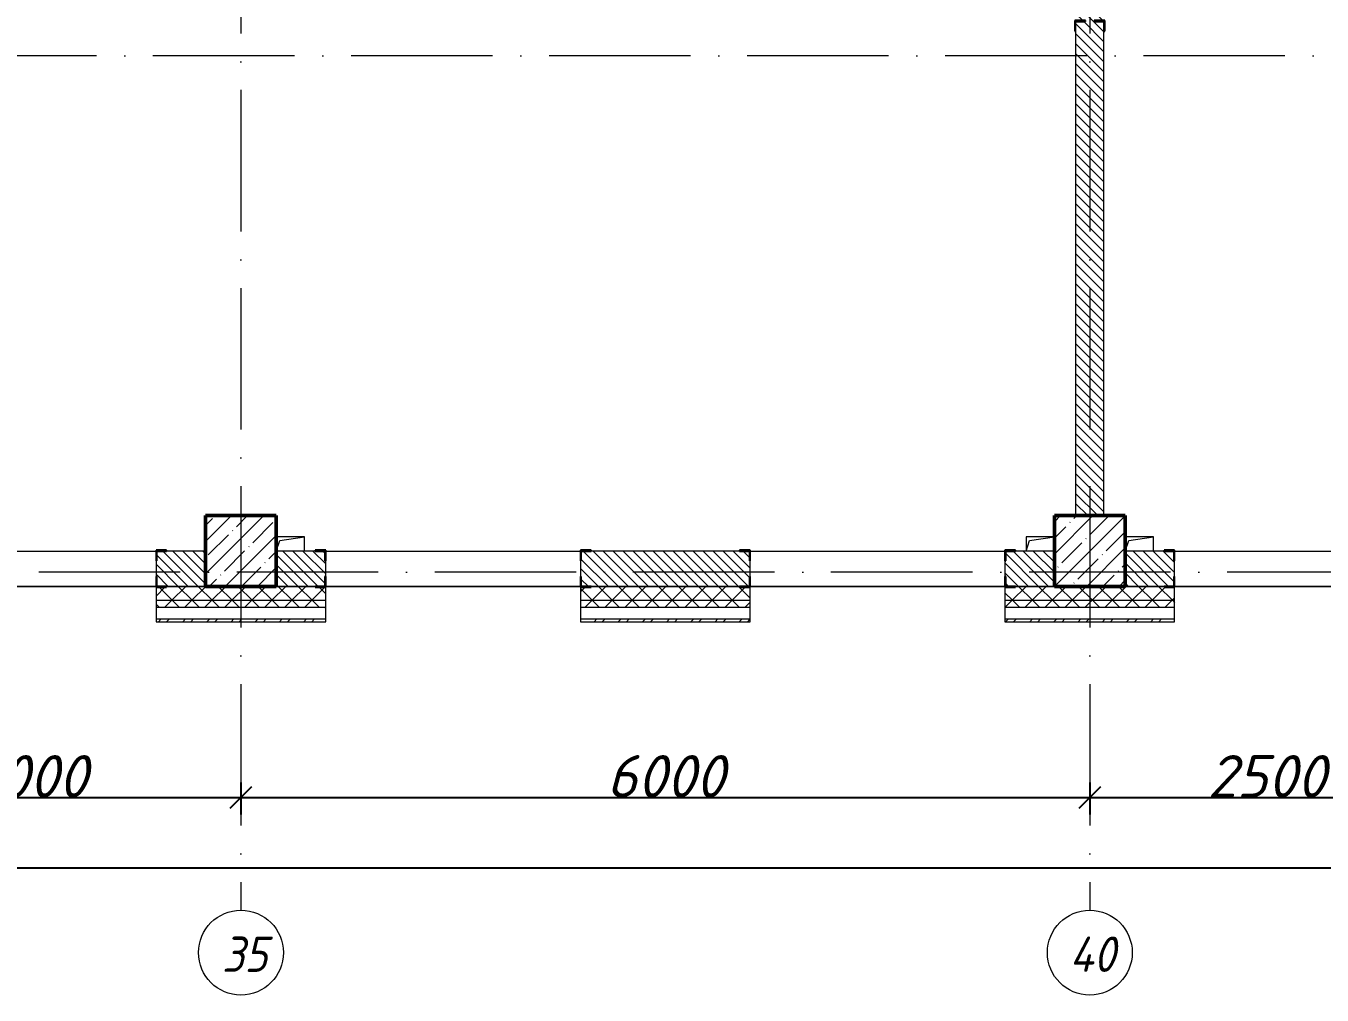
# Model space of a CAD drawing. Header units: millimetres. Extents: x -537608 to 253996, y -217170 to 186033.
# Drawn here: x -131705 to -122543, y 146832 to 153684 of the extents above; entities that cross this region are included whole.
import ezdxf

# ---------------------------------------------------------------- set-up
doc = ezdxf.new("R2010")
doc.units = ezdxf.units.MM
doc.linetypes.add('50_200_ШТРИХ_1Т_ш5_п1_п1_', pattern=[1400, 1000, -200, 0, -200])
for name, color, linetype, lineweight in [('A-____-____-DIMS', 7, 'Continuous', 9), ('A-GENM-____-MCUT', 7, 'Continuous', 25), ('A-GENM-____-OTLN', 7, 'Continuous', 9), ('A-GENM-____-OTLN-1', 7, 'Continuous', 25), ('A-WALL-____-MCUT', 7, 'Continuous', 13), ('A-WALL-____-MCUT-1', 7, 'Continuous', 9), ('A-WALL-____-OTLN', 7, 'Continuous', 9), ('A-WALL-____-PATT-1', 7, 'Continuous', 9), ('A-WALL-FNSH-MCUT-1', 7, 'Continuous', 9), ('S-COLS-____-MCUT', 7, 'Continuous', 50), ('S-COLS-____-OTLN', 7, 'Continuous', 9), ('S-GRID-____-IDEN', 7, 'Continuous', 9), ('S-GRID-____-OTLN-1', 7, '50_200_ШТРИХ_1Т_ш5_п1_п1_', 9)]:
    doc.layers.add(name, color=color, linetype=linetype, lineweight=lineweight)
doc.styles.add('ISOCPEUR_I', font='isocpeui.ttf', dxfattribs={"height": 300})
doc.styles.add('ISOCPEUR_I_9', font='isocpeui.ttf', dxfattribs={"width": 0.9, "height": 250})
doc.dimstyles.new('ISO-2_5_0_9К_БОЛЬШОЙ_ОСИ', dxfattribs={"dimscale": 304.8, "dimtxt": 248.995294, "dimasz": 0.492126, "dimexe": 0.393701, "dimexo": 0, "dimgap": 0, "dimtad": 1, "dimdec": 0, "dimzin": 0, "dimdsep": 46, "dimtxsty": 'ISOCPEUR_I', "dimblk1": 'OBLIQUE', "dimblk2": 'OBLIQUE', "dimsah": 1, "dimcen": 0.09, "dimdle": 0.393701, "dimazin": 0, "dimtfac": 1, "dimtdec": 4, "dimtix": 1, "dimtmove": 0, "dimatfit": 3, "dimfxl": 1, "dimtvp": 1, "dimtolj": 1, "dimtzin": 0, "dimarcsym": 2})
pattern_1 = [(45, (-178684.97, 94540.11), (-70.71068, 70.71068), []), (135, (-178684.97, 94540.11), (-70.71068, -70.71068), [])]
pattern_2 = [(135, (-178684.97, 94540.114), (-35.35534, -35.35534), [])]

# ---------------------------------------------------------------- blocks, each defined once
blk = doc.blocks.new('BSC_Колонна _Прямоугольная - 500х500-V18-АР1_План отверстий 3 этажа в осях 1-64_Ю-ЯЯ')
at = {"layer": 'S-COLS-____-OTLN'}
h = blk.add_hatch(dxfattribs=at)
h.set_pattern_fill('FP_25', color=256, style=0, pattern_type=2)
h.set_pattern_definition([(45, (-54500, -55431.04), (-114.04925, 114.04925), []), (45, (-54385.95, -55431.04), (-114.04925, 114.04925), [201.613, -40.323, 3.353, -36.97])])
h.paths.add_polyline_path([(-250, -250), (250, -250), (250, 250), (-250, 250), (-250, 177.9)], flags=0)
at = {"layer": 'S-COLS-____-MCUT'}
for p, q in [((250, 250), (-250, 250)), ((-250, 250), (-250, -250)), ((250, -250), (250, 250)), ((-250, -250), (250, -250))]:
    blk.add_line(p, q, dxfattribs=at)
blk = doc.blocks.new('BSC_Колонна _Прямоугольная - 500х500-V46-АР1_План отверстий 3 этажа в осях 1-64_Ю-ЯЯ')
at = {"layer": 'S-COLS-____-OTLN'}
h = blk.add_hatch(dxfattribs=at)
h.set_pattern_fill('FP_54', color=256, style=0, pattern_type=2)
h.set_pattern_definition([(45, (-48500, -55431.04), (-114.04925, 114.04925), []), (45, (-48385.95, -55431.04), (-114.04925, 114.04925), [201.613, -40.323, 3.353, -36.97])])
h.paths.add_polyline_path([(-250, -250), (250, -250), (250, 250), (-250, 250), (-250, 177.9)], flags=0)
at = {"layer": 'S-COLS-____-MCUT'}
for p, q in [((250, 250), (-250, 250)), ((-250, 250), (-250, -250)), ((250, -250), (250, 250)), ((-250, -250), (250, -250))]:
    blk.add_line(p, q, dxfattribs=at)
blk = doc.blocks.new('Фахверк_СКБ_Уголок - 250_2700-27497298-АР1_План отверстий 3 этажа в осях 1-64_Ю-ЯЯ')
at = {"layer": 'A-GENM-____-MCUT'}
for p, q in [((200, 181), (125, 181)), ((125, 181), (125, 106)), ((125, 106), (131, 106)), ((131, 106), (131, 175)), ((131, 175), (200, 175)), ((200, 175), (200, 181)), ((131, -6), (125, -6)), ((125, -6), (125, -81)), ((125, -81), (200, -81)), ((131, -75), (131, -6)), ((200, -75), (131, -75)), ((200, -81), (200, -75))]:
    blk.add_line(p, q, dxfattribs=at)
blk = doc.blocks.new('Фахверк_СКБ_Уголок - 200_3550-28187522-АР1_План отверстий 3 этажа в осях 1-64_Ю-ЯЯ')
at = {"layer": 'A-GENM-____-MCUT'}
for p, q in [((125, 156), (50, 156)), ((50, 156), (50, 150)), ((50, 150), (119, 150)), ((119, 150), (119, 81)), ((125, 81), (125, 156)), ((119, 81), (125, 81)), ((125, 19), (119, 19)), ((119, 19), (119, -50)), ((125, -56), (125, 19)), ((119, -50), (50, -50)), ((50, -50), (50, -56)), ((50, -56), (125, -56))]:
    blk.add_line(p, q, dxfattribs=at)
blk = doc.blocks.new('AR_Отверстие прямоугольное _в плите_ - AR_Отверстие прямоугольное _в плите_-V178-АР1_План отверстий 3 этажа в осях 1-64_Ю-ЯЯ')
at = {"layer": 'A-GENM-____-OTLN'}
for p, q in [((100, 50), (-100, 50)), ((-100, -50), (-75, 25)), ((-75, 25), (100, 50)), ((100, -50), (100, 50))]:
    blk.add_line(p, q, dxfattribs=at)
blk = doc.blocks.new('AR_Отверстие прямоугольное _в плите_ - AR_Отверстие прямоугольное _в плите_-V185-АР1_План отверстий 3 этажа в осях 1-64_Ю-ЯЯ')
at = {"layer": 'A-GENM-____-OTLN'}
for p, q in [((100, 50), (-100, 50)), ((-100, 50), (-100, -50)), ((-100, -50), (-75, 25)), ((-75, 25), (100, 50))]:
    blk.add_line(p, q, dxfattribs=at)
blk = doc.blocks.new('Ось сетки - Круг_Ø6_00__ISO-2_5_0_9K_-25732049-АР1_План отверстий 3 этажа в осях 1-64_Ю-ЯЯ')
at = {"layer": 'S-GRID-____-IDEN'}
blk.add_circle((0, 0), 3, dxfattribs=at)
blk = doc.blocks.new('_Oblique')
at = {"color": 0, "linetype": 'ByBlock', "lineweight": -2}
blk.add_line((-0.5, -0.5), (0.5, 0.5), dxfattribs=at)
blk = doc.blocks.new('*D931')
at = {"layer": 'A-____-____-DIMS', "color": 0, "lineweight": -2, "transparency": 16777216}
for p, q in [((-133185, 148334.6), (-133185, 148108.6)), ((-130185, 148334.6), (-130185, 148108.6)), ((-133305, 148228.6), (-130065, 148228.6))]:
    blk.add_line(p, q, dxfattribs=at)
at = {"layer": 'Defpoints', "color": 0, "transparency": 16777216}
for p in [(-133185, 148334.6), (-130185, 148334.6), (-130185, 148228.6)]:
    blk.add_point(p, dxfattribs=at)
at = {"layer": 'A-____-____-DIMS', "color": 0, "lineweight": -2, "transparency": 16777216, "xscale": 150, "yscale": 150, "zscale": 150, "rotation": 180}
blk.add_blockref('_Oblique', (-133185, 148228.6), dxfattribs=at)
at = {"layer": 'A-____-____-DIMS', "color": 0, "lineweight": -2, "transparency": 16777216, "xscale": 150, "yscale": 150, "zscale": 150}
blk.add_blockref('_Oblique', (-130185, 148228.6), dxfattribs=at)
at = {"layer": 'A-____-____-DIMS', "color": 0, "transparency": 16777216, "insert": (-131685, 148378.6), "char_height": 300, "width": 758.478, "attachment_point": 5, "style": 'ISOCPEUR_I'}
blk.add_mtext('\\A1;3000', dxfattribs=at)
blk = doc.blocks.new('*D932')
at = {"layer": 'A-____-____-DIMS', "color": 0, "lineweight": -2, "transparency": 16777216}
for p, q in [((-130185, 148334.6), (-130185, 148108.6)), ((-124185, 148334.6), (-124185, 148108.6)), ((-130305, 148228.6), (-124065, 148228.6))]:
    blk.add_line(p, q, dxfattribs=at)
at = {"layer": 'Defpoints', "color": 0, "transparency": 16777216}
for p in [(-130185, 148334.6), (-124185, 148334.6), (-124185, 148228.6)]:
    blk.add_point(p, dxfattribs=at)
at = {"layer": 'A-____-____-DIMS', "color": 0, "lineweight": -2, "transparency": 16777216, "xscale": 150, "yscale": 150, "zscale": 150, "rotation": 180}
blk.add_blockref('_Oblique', (-130185, 148228.6), dxfattribs=at)
at = {"layer": 'A-____-____-DIMS', "color": 0, "lineweight": -2, "transparency": 16777216, "xscale": 150, "yscale": 150, "zscale": 150}
blk.add_blockref('_Oblique', (-124185, 148228.6), dxfattribs=at)
at = {"layer": 'A-____-____-DIMS', "color": 0, "transparency": 16777216, "insert": (-127185, 148378.6), "char_height": 300, "width": 758.478, "attachment_point": 5, "style": 'ISOCPEUR_I'}
blk.add_mtext('\\A1;6000', dxfattribs=at)
blk = doc.blocks.new('*D933')
at = {"layer": 'A-____-____-DIMS', "color": 0, "lineweight": -2, "transparency": 16777216}
for p, q in [((-124185, 148334.6), (-124185, 148108.6)), ((-121685, 148334.6), (-121685, 148108.6)), ((-124305, 148228.6), (-121565, 148228.6))]:
    blk.add_line(p, q, dxfattribs=at)
at = {"layer": 'Defpoints', "color": 0, "transparency": 16777216}
for p in [(-124185, 148334.6), (-121685, 148334.6), (-121685, 148228.6)]:
    blk.add_point(p, dxfattribs=at)
at = {"layer": 'A-____-____-DIMS', "color": 0, "lineweight": -2, "transparency": 16777216, "xscale": 150, "yscale": 150, "zscale": 150, "rotation": 180}
blk.add_blockref('_Oblique', (-124185, 148228.6), dxfattribs=at)
at = {"layer": 'A-____-____-DIMS', "color": 0, "lineweight": -2, "transparency": 16777216, "xscale": 150, "yscale": 150, "zscale": 150}
blk.add_blockref('_Oblique', (-121685, 148228.6), dxfattribs=at)
at = {"layer": 'A-____-____-DIMS', "color": 0, "transparency": 16777216, "insert": (-122935, 148378.6), "char_height": 300, "width": 758.478, "attachment_point": 5, "style": 'ISOCPEUR_I'}
blk.add_mtext('\\A1;2500', dxfattribs=at)
blk = doc.blocks.new('*D1005')
at = {"layer": 'A-____-____-DIMS', "color": 0, "lineweight": -2, "transparency": 16777216}
for p, q in [((-181035, 147837.8), (-181035, 147611.8)), ((-107635, 147837.8), (-107635, 147611.8)), ((-181155, 147731.8), (-107515, 147731.8))]:
    blk.add_line(p, q, dxfattribs=at)
at = {"layer": 'Defpoints', "color": 0, "transparency": 16777216}
for p in [(-181035, 147837.8), (-107635, 147837.8), (-107635, 147731.8)]:
    blk.add_point(p, dxfattribs=at)
at = {"layer": 'A-____-____-DIMS', "color": 0, "lineweight": -2, "transparency": 16777216, "xscale": 150, "yscale": 150, "zscale": 150, "rotation": 180}
blk.add_blockref('_Oblique', (-181035, 147731.8), dxfattribs=at)
at = {"layer": 'A-____-____-DIMS', "color": 0, "lineweight": -2, "transparency": 16777216, "xscale": 150, "yscale": 150, "zscale": 150}
blk.add_blockref('_Oblique', (-107635, 147731.8), dxfattribs=at)
at = {"layer": 'A-____-____-DIMS', "color": 0, "transparency": 16777216, "insert": (-144335, 147883.7), "char_height": 300, "width": 971.082, "attachment_point": 5, "style": 'ISOCPEUR_I'}
blk.add_mtext('\\A1;73400', dxfattribs=at)

msp = doc.modelspace()

# ---------------------------------------------------------------- hatches: boundary and pattern name
at = {"layer": 'A-WALL-____-PATT-1'}
h = msp.add_hatch(dxfattribs=at)
h.set_pattern_fill('FP_9', color=256, style=0, pattern_type=2)
h.set_pattern_definition(pattern_2)
h.paths.add_polyline_path([(-124084.9702, 150221.1558), (-124084.9702, 153715.1558), (-124153.9702, 153715.1558), (-124153.9702, 153721.1558), (-124084.9702, 153721.1558), (-124084.9702, 157221.1558), (-124284.9702, 157221.1558), (-124284.9702, 153721.1558), (-124215.9702, 153721.1558), (-124215.9702, 153715.1558), (-124284.9702, 153715.1558), (-124284.9702, 150221.1558)], flags=0)
h = msp.add_hatch(dxfattribs=at)
h.set_pattern_fill('FP_9', color=256, style=0, pattern_type=2)
h.set_pattern_definition(pattern_2)
h.paths.add_polyline_path([(-130778.9702, 149721.1558), (-130434.9702, 149721.1558), (-130434.9702, 149971.1558), (-130778.9702, 149971.1558), (-130778.9702, 149902.1558), (-130784.9702, 149902.1558), (-130784.9702, 149790.1558), (-130778.9702, 149790.1558)], flags=0)
h.paths.add_polyline_path([(-132590.9702, 149721.1558), (-132590.9702, 149790.1558), (-132584.9702, 149790.1558), (-132584.9702, 149902.1558), (-132590.9702, 149902.1558), (-132590.9702, 149971.1558), (-132934.9702, 149971.1558), (-132934.9702, 149721.1558), (-132659.9702, 149721.1558)], flags=0)
h = msp.add_hatch(dxfattribs=at)
h.set_pattern_fill('FP_9', color=256, style=0, pattern_type=2)
h.set_pattern_definition(pattern_2)
h.paths.add_polyline_path([(-124709.9702, 149721.1558), (-124434.9702, 149721.1558), (-124434.9702, 149971.1558), (-124778.9702, 149971.1558), (-124778.9702, 149902.1558), (-124784.9702, 149902.1558), (-124784.9702, 149790.1558), (-124778.9702, 149790.1558), (-124778.9702, 149721.1558)], flags=0)
h.paths.add_polyline_path([(-126659.9702, 149721.1558), (-126590.9702, 149721.1558), (-126590.9702, 149790.1558), (-126584.9702, 149790.1558), (-126584.9702, 149902.1558), (-126590.9702, 149902.1558), (-126590.9702, 149971.1558), (-127778.9702, 149971.1558), (-127778.9702, 149902.1558), (-127784.9702, 149902.1558), (-127784.9702, 149790.1558), (-127778.9702, 149790.1558), (-127778.9702, 149721.1558), (-127442.5318, 149721.1558)], flags=0)
h.paths.add_polyline_path([(-129659.9702, 149721.1558), (-129590.9702, 149721.1558), (-129590.9702, 149790.1558), (-129584.9702, 149790.1558), (-129584.9702, 149902.1558), (-129590.9702, 149902.1558), (-129590.9702, 149971.1558), (-129934.9702, 149971.1558), (-129934.9702, 149721.1558)], flags=0)
h = msp.add_hatch(dxfattribs=at)
h.set_pattern_fill('FP_9', color=256, style=0, pattern_type=2)
h.set_pattern_definition(pattern_2)
h.paths.add_polyline_path([(-123934.9702, 149721.1558), (-123590.9702, 149721.1558), (-123590.9702, 149790.1558), (-123584.9702, 149790.1558), (-123584.9702, 149902.1558), (-123590.9702, 149902.1558), (-123590.9702, 149971.1558), (-123934.9702, 149971.1558)], flags=0)
h.paths.add_polyline_path([(-121434.9702, 149721.1558), (-121434.9702, 149971.1558), (-121778.9702, 149971.1558), (-121778.9702, 149902.1558), (-121784.9702, 149902.1558), (-121784.9702, 149790.1558), (-121778.9702, 149790.1558), (-121778.9702, 149721.1558), (-121709.9702, 149721.1558)], flags=0)
h = msp.add_hatch(dxfattribs=at)
h.set_pattern_fill('FP_4', color=256, style=0, pattern_type=2)
h.set_pattern_definition(pattern_1)
h.paths.add_polyline_path([(-104465.4961, 149621.1558), (-104384.9702, 149621.1558), (-104384.9702, 149721.1558), (-110734.9702, 149721.1558), (-110734.9702, 149621.1558), (-108000.4246, 149621.1558)], flags=0)
h.paths.add_polyline_path([(-115070.2818, 149621.1558), (-114684.9702, 149621.1558), (-114684.9702, 149715.1558), (-114759.9702, 149715.1558), (-114759.9702, 149721.1558), (-115709.9702, 149721.1558), (-115709.9702, 149715.1558), (-115784.9702, 149715.1558), (-115784.9702, 149621.1558), (-115434.9702, 149621.1558)], flags=0)
h.paths.add_polyline_path([(-113302.8175, 149621.1558), (-111734.9702, 149621.1558), (-111734.9702, 149721.1558), (-113609.9702, 149721.1558), (-113609.9702, 149715.1558), (-113684.9702, 149715.1558), (-113684.9702, 149621.1558)], flags=0)
h.paths.add_polyline_path([(-118709.9702, 149621.1558), (-117584.9702, 149621.1558), (-117584.9702, 149715.1558), (-117659.9702, 149715.1558), (-117659.9702, 149721.1558), (-118709.9702, 149721.1558), (-118709.9702, 149715.1558), (-118784.9702, 149715.1558), (-118784.9702, 149621.1558), (-118778.9702, 149621.1558)], flags=0)
h.paths.add_polyline_path([(-120584.9702, 149621.1558), (-120584.9702, 149715.1558), (-120659.9702, 149715.1558), (-120659.9702, 149721.1558), (-121709.9702, 149721.1558), (-121709.9702, 149715.1558), (-121784.9702, 149715.1558), (-121784.9702, 149621.1558), (-121256.4068, 149621.1558)], flags=0)
h.paths.add_polyline_path([(-124709.9702, 149621.1558), (-123584.9702, 149621.1558), (-123584.9702, 149715.1558), (-123659.9702, 149715.1558), (-123659.9702, 149721.1558), (-124709.9702, 149721.1558), (-124709.9702, 149715.1558), (-124784.9702, 149715.1558), (-124784.9702, 149621.1558)], flags=0)
h.paths.add_polyline_path([(-126659.9702, 149621.1558), (-126584.9702, 149621.1558), (-126584.9702, 149715.1558), (-126659.9702, 149715.1558), (-126659.9702, 149721.1558), (-127709.9702, 149721.1558), (-127709.9702, 149715.1558), (-127784.9702, 149715.1558), (-127784.9702, 149621.1558), (-127442.5318, 149621.1558)], flags=0)
h.paths.add_polyline_path([(-130434.9702, 149621.1558), (-129584.9702, 149621.1558), (-129584.9702, 149715.1558), (-129659.9702, 149715.1558), (-129659.9702, 149721.1558), (-130709.9702, 149721.1558), (-130709.9702, 149715.1558), (-130784.9702, 149715.1558), (-130784.9702, 149621.1558), (-130709.9702, 149621.1558)], flags=0)
h.paths.add_polyline_path([(-132744.9247, 149621.1558), (-132584.9702, 149621.1558), (-132584.9702, 149715.1558), (-132659.9702, 149715.1558), (-132659.9702, 149721.1558), (-134259.9702, 149721.1558), (-134259.9702, 149715.1558), (-134334.9702, 149715.1558), (-134334.9702, 149621.1558), (-133628.6568, 149621.1558)], flags=0)
h.paths.add_polyline_path([(-136279.8532, 149621.1558), (-136134.9702, 149621.1558), (-136134.9702, 149715.1558), (-136209.9702, 149715.1558), (-136209.9702, 149721.1558), (-137259.9702, 149721.1558), (-137259.9702, 149715.1558), (-137334.9702, 149715.1558), (-137334.9702, 149621.1558)], flags=0)
h.paths.add_polyline_path([(-139134.9702, 149621.1558), (-139134.9702, 149715.1558), (-139209.9702, 149715.1558), (-139209.9702, 149721.1558), (-140259.9702, 149721.1558), (-140259.9702, 149715.1558), (-140334.9702, 149715.1558), (-140334.9702, 149621.1558), (-139814.7818, 149621.1558)], flags=0)
h.paths.add_polyline_path([(-142465.9782, 149621.1558), (-142134.9702, 149621.1558), (-142134.9702, 149715.1558), (-142209.9702, 149715.1558), (-142209.9702, 149721.1558), (-143259.9702, 149721.1558), (-143259.9702, 149715.1558), (-143334.9702, 149715.1558), (-143334.9702, 149621.1558), (-142907.8443, 149621.1558)], flags=0)
h.paths.add_polyline_path([(-146259.9702, 149621.1558), (-145134.9702, 149621.1558), (-145134.9702, 149715.1558), (-145209.9702, 149715.1558), (-145209.9702, 149721.1558), (-146259.9702, 149721.1558), (-146259.9702, 149715.1558), (-146334.9702, 149715.1558), (-146334.9702, 149621.1558), (-146328.9702, 149621.1558)], flags=0)
h.paths.add_polyline_path([(-149334.9702, 149621.1558), (-148134.9702, 149621.1558), (-148134.9702, 149715.1558), (-148209.9702, 149715.1558), (-148209.9702, 149721.1558), (-149259.9702, 149721.1558), (-149259.9702, 149715.1558), (-149334.9702, 149715.1558)], flags=0)
h.paths.add_polyline_path([(-151134.9702, 149621.1558), (-151134.9702, 149715.1558), (-151209.9702, 149715.1558), (-151209.9702, 149721.1558), (-152259.9702, 149721.1558), (-152259.9702, 149715.1558), (-152334.9702, 149715.1558), (-152334.9702, 149621.1558), (-151303.2997, 149621.1558)], flags=0)
h.paths.add_polyline_path([(-155259.9702, 149621.1558), (-154134.9702, 149621.1558), (-154134.9702, 149715.1558), (-154209.9702, 149715.1558), (-154209.9702, 149721.1558), (-155259.9702, 149721.1558), (-155259.9702, 149715.1558), (-155334.9702, 149715.1558), (-155334.9702, 149621.1558), (-155328.9702, 149621.1558)], flags=0)
h.paths.add_polyline_path([(-157134.9702, 149621.1558), (-157134.9702, 149715.1558), (-157209.9702, 149715.1558), (-157209.9702, 149721.1558), (-158259.9702, 149721.1558), (-158259.9702, 149715.1558), (-158334.9702, 149715.1558), (-158334.9702, 149621.1558), (-157209.9702, 149621.1558)], flags=0)
h.paths.add_polyline_path([(-160484.9702, 149621.1558), (-160134.9702, 149621.1558), (-160134.9702, 149715.1558), (-160209.9702, 149715.1558), (-160209.9702, 149721.1558), (-161259.9702, 149721.1558), (-161259.9702, 149715.1558), (-161334.9702, 149715.1558), (-161334.9702, 149621.1558), (-160984.9702, 149621.1558)], flags=0)
h.paths.add_polyline_path([(-162334.9702, 149621.1558), (-162334.9702, 149715.1558), (-162409.9702, 149715.1558), (-162409.9702, 149721.1558), (-172134.9702, 149721.1558), (-172134.9702, 149621.1558), (-162791.8175, 149621.1558)], flags=0)
h.paths.add_polyline_path([(-173134.9702, 149621.1558), (-173134.9702, 149721.1558), (-181134.9702, 149721.1558), (-181134.9702, 149621.1558), (-175164.0676, 149621.1558)], flags=0)
h = msp.add_hatch(dxfattribs=at)
h.set_pattern_fill('FP_4', color=256, style=0, pattern_type=2)
h.set_pattern_definition(pattern_1)
h.paths.add_polyline_path([(-104384.9702, 149571.1558), (-104384.9702, 149621.1558), (-110734.9702, 149621.1558), (-110734.9702, 149571.1558), (-104465.4961, 149571.1558)], flags=0)
h.paths.add_polyline_path([(-111734.9702, 149571.1558), (-111734.9702, 149621.1558), (-113684.9702, 149621.1558), (-113684.9702, 149571.1558), (-113302.8175, 149571.1558)], flags=0)
h.paths.add_polyline_path([(-117584.9702, 149571.1558), (-117584.9702, 149621.1558), (-118784.9702, 149621.1558), (-118784.9702, 149571.1558), (-118605.2104, 149571.1558)], flags=0)
h.paths.add_polyline_path([(-115070.2818, 149571.1558), (-114684.9702, 149571.1558), (-114684.9702, 149621.1558), (-115784.9702, 149621.1558), (-115784.9702, 149571.1558)], flags=0)
h.paths.add_polyline_path([(-121256.4068, 149571.1558), (-120584.9702, 149571.1558), (-120584.9702, 149621.1558), (-121784.9702, 149621.1558), (-121784.9702, 149571.1558)], flags=0)
h.paths.add_polyline_path([(-123584.9702, 149571.1558), (-123584.9702, 149621.1558), (-124784.9702, 149621.1558), (-124784.9702, 149571.1558), (-123907.6032, 149571.1558)], flags=0)
h.paths.add_polyline_path([(-126584.9702, 149571.1558), (-126584.9702, 149621.1558), (-127784.9702, 149621.1558), (-127784.9702, 149571.1558), (-127442.5318, 149571.1558)], flags=0)
h.paths.add_polyline_path([(-129584.9702, 149571.1558), (-129584.9702, 149621.1558), (-130784.9702, 149621.1558), (-130784.9702, 149571.1558), (-130093.7282, 149571.1558)], flags=0)
h.paths.add_polyline_path([(-132584.9702, 149571.1558), (-132584.9702, 149621.1558), (-134334.9702, 149621.1558), (-134334.9702, 149571.1558), (-132744.9247, 149571.1558)], flags=0)
h.paths.add_polyline_path([(-136134.9702, 149571.1558), (-136134.9702, 149621.1558), (-137334.9702, 149621.1558), (-137334.9702, 149571.1558), (-136279.8532, 149571.1558)], flags=0)
h.paths.add_polyline_path([(-139134.9702, 149571.1558), (-139134.9702, 149621.1558), (-140334.9702, 149621.1558), (-140334.9702, 149571.1558), (-139814.7818, 149571.1558)], flags=0)
h.paths.add_polyline_path([(-142134.9702, 149571.1558), (-142134.9702, 149621.1558), (-143334.9702, 149621.1558), (-143334.9702, 149571.1558), (-142465.9782, 149571.1558)], flags=0)
h.paths.add_polyline_path([(-146334.9702, 149571.1558), (-145134.9702, 149571.1558), (-145134.9702, 149621.1558), (-146334.9702, 149621.1558)], flags=0)
h.paths.add_polyline_path([(-148652.1032, 149571.1558), (-148134.9702, 149571.1558), (-148134.9702, 149621.1558), (-149334.9702, 149621.1558), (-149334.9702, 149571.1558)], flags=0)
h.paths.add_polyline_path([(-151303.2997, 149571.1558), (-151134.9702, 149571.1558), (-151134.9702, 149621.1558), (-152334.9702, 149621.1558), (-152334.9702, 149571.1558), (-152187.0318, 149571.1558)], flags=0)
h.paths.add_polyline_path([(-154134.9702, 149571.1558), (-154134.9702, 149621.1558), (-155334.9702, 149621.1558), (-155334.9702, 149571.1558), (-154838.2282, 149571.1558)], flags=0)
h.paths.add_polyline_path([(-157489.4247, 149571.1558), (-157134.9702, 149571.1558), (-157134.9702, 149621.1558), (-158334.9702, 149621.1558), (-158334.9702, 149571.1558)], flags=0)
h.paths.add_polyline_path([(-160140.6211, 149571.1558), (-160134.9702, 149571.1558), (-160134.9702, 149621.1558), (-161334.9702, 149621.1558), (-161334.9702, 149571.1558), (-161024.3533, 149571.1558)], flags=0)
h.paths.add_polyline_path([(-162791.8175, 149571.1558), (-162334.9702, 149571.1558), (-162334.9702, 149621.1558), (-172134.9702, 149621.1558), (-172134.9702, 149571.1558), (-164559.2818, 149571.1558)], flags=0)
h.paths.add_polyline_path([(-173134.9702, 149571.1558), (-173134.9702, 149621.1558), (-181234.9702, 149621.1558), (-181234.9702, 149571.1558), (-175164.0676, 149571.1558)], flags=0)
h = msp.add_hatch(dxfattribs=at)
h.set_pattern_fill('FP_6', color=256, style=0, pattern_type=2)
h.set_pattern_definition([(45, (-178684.97, 94540.11), (-85.53659, 85.53659), []), (45, (-178627.95, 94540.11), (-85.53659, 85.53659), [])])
h.paths.add_polyline_path([(-118605.2104, 149471.1558), (-118164.9702, 149471.1558), (-118164.9702, 149491.1558), (-118784.9702, 149491.1558), (-118784.9702, 149471.1558)], flags=0)
h.paths.add_polyline_path([(-120584.9702, 149471.1558), (-120584.9702, 149491.1558), (-121784.9702, 149491.1558), (-121784.9702, 149471.1558), (-121256.4068, 149471.1558)], flags=0)
h.paths.add_polyline_path([(-124784.9702, 149471.1558), (-123584.9702, 149471.1558), (-123584.9702, 149491.1558), (-124784.9702, 149491.1558)], flags=0)
h.paths.add_polyline_path([(-126584.9702, 149471.1558), (-126584.9702, 149491.1558), (-127784.9702, 149491.1558), (-127784.9702, 149471.1558), (-127442.5318, 149471.1558)], flags=0)
h.paths.add_polyline_path([(-130093.7282, 149471.1558), (-129584.9702, 149471.1558), (-129584.9702, 149491.1558), (-130784.9702, 149491.1558), (-130784.9702, 149471.1558)], flags=0)
h.paths.add_polyline_path([(-132584.9702, 149471.1558), (-132584.9702, 149491.1558), (-133449.9702, 149491.1558), (-133449.9702, 149471.1558), (-132744.9247, 149471.1558)], flags=0)

# ---------------------------------------------------------------- linework, layer by layer
at = {"layer": 'A-WALL-____-MCUT'}
for p, q in [((-124284.9702, 153646.1558), (-124284.9702, 150221.1558)), ((-124084.9702, 150221.1558), (-124084.9702, 153646.1558)), ((-130784.9702, 149902.1558), (-130784.9702, 149790.1558)), ((-130434.9702, 149971.1558), (-130709.9702, 149971.1558)), ((-129659.9702, 149971.1558), (-129934.9702, 149971.1558)), ((-129584.9702, 149790.1558), (-129584.9702, 149902.1558)), ((-127784.9702, 149902.1558), (-127784.9702, 149790.1558)), ((-126659.9702, 149971.1558), (-127709.9702, 149971.1558)), ((-126584.9702, 149790.1558), (-126584.9702, 149902.1558)), ((-124784.9702, 149902.1558), (-124784.9702, 149790.1558)), ((-124434.9702, 149971.1558), (-124709.9702, 149971.1558)), ((-123659.9702, 149971.1558), (-123934.9702, 149971.1558)), ((-123584.9702, 149790.1558), (-123584.9702, 149902.1558)), ((-130784.9702, 149715.1558), (-130784.9702, 149491.1558)), ((-129584.9702, 149491.1558), (-129584.9702, 149715.1558)), ((-127784.9702, 149715.1558), (-127784.9702, 149491.1558)), ((-126584.9702, 149491.1558), (-126584.9702, 149715.1558)), ((-124784.9702, 149715.1558), (-124784.9702, 149491.1558)), ((-123584.9702, 149491.1558), (-123584.9702, 149715.1558)), ((-130784.9702, 149491.1558), (-129584.9702, 149491.1558)), ((-127784.9702, 149491.1558), (-126584.9702, 149491.1558)), ((-124784.9702, 149491.1558), (-123584.9702, 149491.1558))]:
    msp.add_line(p, q, dxfattribs=at)
at = {"layer": 'A-WALL-____-MCUT-1'}
for p, q in [((-130434.9702, 149721.1558), (-130709.9702, 149721.1558)), ((-130709.9702, 149721.1558), (-130434.9702, 149721.1558)), ((-129659.9702, 149721.1558), (-129934.9702, 149721.1558)), ((-129934.9702, 149721.1558), (-129659.9702, 149721.1558)), ((-126659.9702, 149721.1558), (-127709.9702, 149721.1558)), ((-127709.9702, 149721.1558), (-126659.9702, 149721.1558)), ((-124434.9702, 149721.1558), (-124709.9702, 149721.1558)), ((-124709.9702, 149721.1558), (-124434.9702, 149721.1558)), ((-123659.9702, 149721.1558), (-123934.9702, 149721.1558)), ((-123934.9702, 149721.1558), (-123659.9702, 149721.1558)), ((-129584.9702, 149621.1558), (-130784.9702, 149621.1558)), ((-126584.9702, 149621.1558), (-127784.9702, 149621.1558)), ((-123584.9702, 149621.1558), (-124784.9702, 149621.1558)), ((-129584.9702, 149571.1558), (-130784.9702, 149571.1558)), ((-126584.9702, 149571.1558), (-127784.9702, 149571.1558)), ((-123584.9702, 149571.1558), (-124784.9702, 149571.1558))]:
    msp.add_line(p, q, dxfattribs=at)
at = {"layer": 'A-WALL-____-OTLN'}
for p, q in [((-132584.9702, 149971.1558), (-130784.9702, 149971.1558)), ((-129584.9702, 149971.1558), (-127784.9702, 149971.1558)), ((-126584.9702, 149971.1558), (-124784.9702, 149971.1558)), ((-123584.9702, 149971.1558), (-121784.9702, 149971.1558)), ((-132584.9702, 149721.1558), (-130784.9702, 149721.1558)), ((-130784.9702, 149721.1558), (-132584.9702, 149721.1558)), ((-129584.9702, 149721.1558), (-127784.9702, 149721.1558)), ((-127784.9702, 149721.1558), (-129584.9702, 149721.1558)), ((-126584.9702, 149721.1558), (-124784.9702, 149721.1558)), ((-124784.9702, 149721.1558), (-126584.9702, 149721.1558)), ((-123584.9702, 149721.1558), (-121784.9702, 149721.1558)), ((-121784.9702, 149721.1558), (-123584.9702, 149721.1558))]:
    msp.add_line(p, q, dxfattribs=at)
at = {"layer": 'A-WALL-FNSH-MCUT-1'}
for p, q in [((-130784.9702, 149491.1558), (-130784.9702, 149471.1558)), ((-130784.9702, 149471.1558), (-129584.9702, 149471.1558)), ((-129584.9702, 149471.1558), (-129584.9702, 149491.1558)), ((-127784.9702, 149491.1558), (-127784.9702, 149491.1558)), ((-127784.9702, 149491.1558), (-127784.9702, 149471.1558)), ((-127784.9702, 149471.1558), (-126584.9702, 149471.1558)), ((-126584.9702, 149471.1558), (-126584.9702, 149491.1558)), ((-124784.9702, 149491.1558), (-124784.9702, 149491.1558)), ((-124784.9702, 149491.1558), (-124784.9702, 149471.1558)), ((-124784.9702, 149471.1558), (-123584.9702, 149471.1558)), ((-123584.9702, 149471.1558), (-123584.9702, 149491.1558))]:
    msp.add_line(p, q, dxfattribs=at)
at = {"layer": 'S-GRID-____-OTLN-1'}
for p, q in [((-130184.9702, 185432.9652), (-130184.9702, 147431.7016)), ((-124184.9702, 185432.9652), (-124184.9702, 147431.7016)), ((-103204.9297, 153471.1558), (-183353.7404, 153471.1558)), ((-74610.5636, 149821.1558), (-183353.7404, 149821.1558))]:
    msp.add_line(p, q, dxfattribs=at)

# ---------------------------------------------------------------- block references
at = {"layer": 'A-GENM-____-OTLN'}
for name, p in [('AR_Отверстие прямоугольное _в плите_ - AR_Отверстие прямоугольное _в плите_-V178-АР1_План отверстий 3 этажа в осях 1-64_Ю-ЯЯ', (-129834.9702, 150021.1558)), ('AR_Отверстие прямоугольное _в плите_ - AR_Отверстие прямоугольное _в плите_-V185-АР1_План отверстий 3 этажа в осях 1-64_Ю-ЯЯ', (-124534.9702, 150021.1558)), ('AR_Отверстие прямоугольное _в плите_ - AR_Отверстие прямоугольное _в плите_-V178-АР1_План отверстий 3 этажа в осях 1-64_Ю-ЯЯ', (-123834.9702, 150021.1558))]:
    msp.add_blockref(name, p, dxfattribs=at)
at = {"layer": 'A-GENM-____-OTLN-1'}
for name, p, rotation in [('Фахверк_СКБ_Уголок - 200_3550-28187522-АР1_План отверстий 3 этажа в осях 1-64_Ю-ЯЯ', (-124134.9702, 153596.1558), 90.00000000000006), ('Фахверк_СКБ_Уголок - 250_2700-27497298-АР1_План отверстий 3 этажа в осях 1-64_Ю-ЯЯ', (-129459.9702, 149896.1558), 180), ('Фахверк_СКБ_Уголок - 250_2700-27497298-АР1_План отверстий 3 этажа в осях 1-64_Ю-ЯЯ', (-126459.9702, 149896.1558), 180), ('Фахверк_СКБ_Уголок - 250_2700-27497298-АР1_План отверстий 3 этажа в осях 1-64_Ю-ЯЯ', (-123459.9702, 149896.1558), 180)]:
    msp.add_blockref(name, p, dxfattribs=dict(at, rotation=rotation))
for p in [(-130909.9702, 149796.1558), (-127909.9702, 149796.1558), (-124909.9702, 149796.1558)]:
    msp.add_blockref('Фахверк_СКБ_Уголок - 250_2700-27497298-АР1_План отверстий 3 этажа в осях 1-64_Ю-ЯЯ', p, dxfattribs=at)
at = {"layer": 'S-COLS-____-OTLN'}
for name, p in [('BSC_Колонна _Прямоугольная - 500х500-V46-АР1_План отверстий 3 этажа в осях 1-64_Ю-ЯЯ', (-130184.9702, 149971.1558)), ('BSC_Колонна _Прямоугольная - 500х500-V18-АР1_План отверстий 3 этажа в осях 1-64_Ю-ЯЯ', (-124184.9702, 149971.1558))]:
    msp.add_blockref(name, p, dxfattribs=at)
at = {"layer": 'S-GRID-____-IDEN', "xscale": 99.99999999999993, "yscale": 99.99999999999993, "zscale": 99.99999999999993, "rotation": 180}
for p in [(-130184.9702, 147131.7016), (-124184.9702, 147131.7016)]:
    msp.add_blockref('Ось сетки - Круг_Ø6_00__ISO-2_5_0_9K_-25732049-АР1_План отверстий 3 этажа в осях 1-64_Ю-ЯЯ', p, dxfattribs=at)

# ---------------------------------------------------------------- texts
at = {"layer": 'S-GRID-____-IDEN', "char_height": 250, "attachment_point": 1, "style": 'ISOCPEUR_I_9'}
for s, insert, width in [('35', (-130319.3419, 147245.6353), 404.0505), ('40', (-124328.3419, 147245.6353), 425.696062)]:
    msp.add_mtext(s, dxfattribs=dict(at, insert=insert, width=width))

# ---------------------------------------------------------------- dimensions: what is measured, and where the dimension line sits
at = {"layer": 'A-____-____-DIMS'}
for base, p1, p2, override, picture, middle in [((-130184.9702, 148228.5809), (-133184.9702, 148334.6469), (-130184.9702, 148334.6469), {"dimpost": '<>', "dimfxl": 3000}, '*D931', (-131684.9702, 148378.5809)), ((-124184.9702, 148228.5809), (-130184.9702, 148334.6469), (-124184.9702, 148334.6469), {"dimpost": '<>', "dimfxl": 6000}, '*D932', (-127184.9702, 148378.5809)), ((-121684.9702, 148228.5809), (-124184.9702, 148334.6469), (-121684.9702, 148334.6469), {"dimpost": '<>', "dimfxl": 2500}, '*D933', (-122934.9702, 148378.5809)), ((-107634.9702, 147731.7806), (-181034.9702, 147837.8466), (-107634.9702, 147837.8466), {"dimpost": '<>', "dimfxl": 73400}, '*D1005', (-144334.9702, 147883.7124))]:
    dim = msp.add_linear_dim(base=base, p1=p1, p2=p2, dimstyle='ISO-2_5_0_9К_БОЛЬШОЙ_ОСИ', override=override, dxfattribs=at)
    dim.commit()
    dim.dimension.update_dxf_attribs({"geometry": picture, "text_midpoint": middle})

doc.saveas('drawing.dxf')
